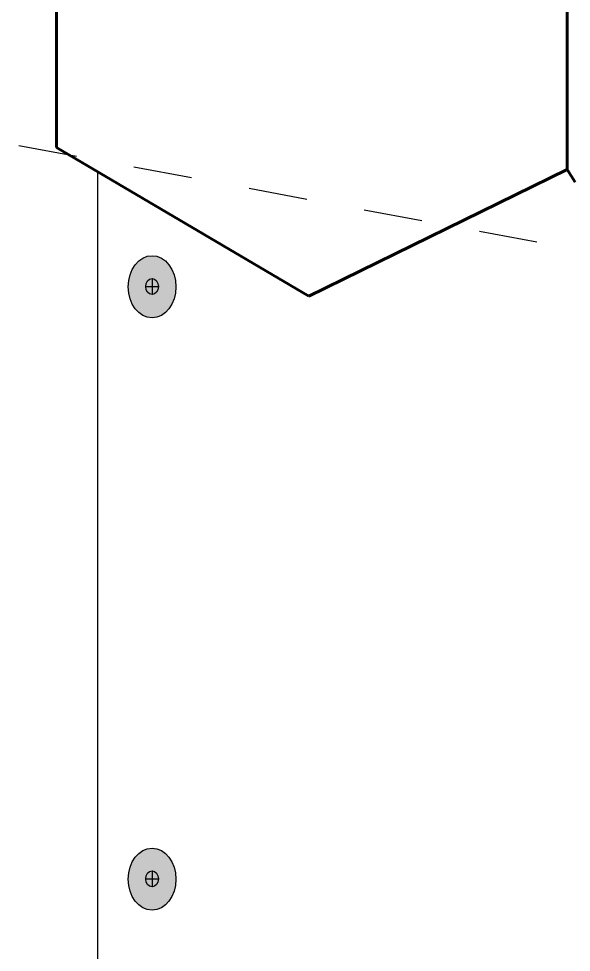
# Model space of a CAD drawing. Extents: x -1279 to 5791, y -3809 to 1769.
# Drawn here: x 992.7 to 1077.7, y -2899.1 to -2755.5 of the extents above; entities that cross this region are included whole.
import ezdxf

# ---------------------------------------------------------------- set-up
doc = ezdxf.new("R2010")
doc.units = 0
doc.header["$MEASUREMENT"] = 0
doc.linetypes.add('AI-Linetype-44', pattern=[18, 9, -9])
doc.layers.add('G-ANNO-TTLB', color=7, linetype='Continuous', lineweight=0)
doc.layers.add('TYVEK', color=7, linetype='Continuous', lineweight=0)

# ---------------------------------------------------------------- blocks, each defined once
blk = doc.blocks.new('Block_110')
at = {"layer": 'TYVEK', "true_color": 0x003b71, "transparency": 33554687}
h = blk.add_hatch(color=156, dxfattribs=at)
h.dxf.hatch_style = 2
edge = h.paths.add_edge_path()
edge.add_ellipse((1013.25, -2796.78), major_axis=(0, 4.78), ratio=0.766948, start_angle=0, end_angle=360)
h = blk.add_hatch(color=156, dxfattribs=at)
h.dxf.hatch_style = 2
edge = h.paths.add_edge_path()
edge.add_ellipse((1013.25, -2887.89), major_axis=(0, 4.78), ratio=0.766948, start_angle=0, end_angle=360)
at = {"layer": 'TYVEK', "color": 18, "lineweight": 25, "true_color": 0x080808}
for p, q in [((1013.25, -2795.51), (1013.25, -2797.98)), ((1012.28, -2796.75), (1014.22, -2796.75)), ((1013.25, -2886.62), (1013.25, -2889.09)), ((1012.28, -2887.86), (1014.22, -2887.86))]:
    blk.add_line(p, q, dxfattribs=at)
at = {"layer": 'TYVEK', "color": 8, "lineweight": 25, "true_color": 0x808080}
for points in [[(1009.07, -2797.11)], [(1012.74, -2801.89)]]:
    blk.add_lwpolyline(points, dxfattribs=at)
at = {"layer": 'TYVEK', "color": 18, "lineweight": 25, "true_color": 0x000000}
for centre in [(1013.25, -2796.78), (1013.25, -2887.89)]:
    blk.add_ellipse(centre, major_axis=(0, 4.78), ratio=0.766948, dxfattribs=at)
at = {"layer": 'TYVEK', "color": 18, "lineweight": 25, "true_color": 0x080808}
for centre in [(1013.25, -2796.75), (1013.25, -2887.86)]:
    blk.add_ellipse(centre, major_axis=(0, 1.23), ratio=0.788846, dxfattribs=at)

msp = doc.modelspace()

# ---------------------------------------------------------------- hatches: boundary and pattern name
at = {"layer": 'G-ANNO-TTLB', "true_color": 0xff00ff, "transparency": 33554687}
h = msp.add_hatch(color=6, dxfattribs=at)
edge = h.paths.add_edge_path()
edge.add_spline(control_points=[(1773.02, -3692.6), (1773.02, -3692.6), (-1156.5, -3692.6), (-1156.5, -3692.6), (-1156.5, -3692.6), (-1156.5, -1235.6), (-1156.5, -1235.6), (-1156.5, -1235.6), (1773.02, -1235.6), (1773.02, -1235.6), (1773.02, -1235.6), (1773.02, -3692.6), (1773.02, -3692.6)], knot_values=[0, 0, 0, 0, 1, 1, 1, 2, 2, 2, 3, 3, 3, 4, 4, 4, 4], degree=3, periodic=0)
edge = h.paths.add_edge_path()
edge.add_spline(control_points=[(-1147.5, -1244.6), (-1147.5, -1244.6), (-1147.5, -3683.6), (-1147.5, -3683.6), (-1147.5, -3683.6), (1764.02, -3683.6), (1764.02, -3683.6), (1764.02, -3683.6), (1764.02, -1244.6), (1764.02, -1244.6), (1764.02, -1244.6), (-1147.5, -1244.6), (-1147.5, -1244.6)], knot_values=[0, 0, 0, 0, 1, 1, 1, 2, 2, 2, 3, 3, 3, 4, 4, 4, 4], degree=3, periodic=0)
edge.add_line((-1147.5, -1244.6), (-1147.5, -1244.6))

# ---------------------------------------------------------------- linework, layer by layer
at = {"layer": 'G-ANNO-TTLB'}
for points in [[(1773.02, -3692.6), (1773.02, -3692.6), (-1156.5, -3692.6), (-1156.5, -3692.6), (-1156.5, -3692.6), (-1156.5, -1235.6), (-1156.5, -1235.6), (-1156.5, -1235.6), (1773.02, -1235.6), (1773.02, -1235.6), (1773.02, -1235.6), (1773.02, -3692.6), (1773.02, -3692.6)], [(-1147.5, -1244.6), (-1147.5, -1244.6), (-1147.5, -3683.6), (-1147.5, -3683.6), (-1147.5, -3683.6), (1764.02, -3683.6), (1764.02, -3683.6), (1764.02, -3683.6), (1764.02, -1244.6), (1764.02, -1244.6), (1764.02, -1244.6), (-1147.5, -1244.6), (-1147.5, -1244.6)]]:
    msp.add_open_spline(points, degree=3, knots=[0, 0, 0, 0, 1, 1, 1, 2, 2, 2, 3, 3, 3, 4, 4, 4, 4], dxfattribs=at)
at = {"layer": 'TYVEK', "color": 18, "lineweight": 60, "true_color": 0x000000}
for p, q in [((998.56, -2775.38), (998.47, -2598.74)), ((1077.06, -2778.74), (1077.06, -2735.25)), ((998.56, -2775.38), (1037.32, -2798.24)), ((1037.32, -2798.24), (1077.06, -2778.74)), ((1078.3, -2780.68), (1077.06, -2778.74))]:
    msp.add_line(p, q, dxfattribs=at)
at = {"layer": 'TYVEK', "color": 18, "linetype": 'AI-Linetype-44', "lineweight": 25, "true_color": 0x000000}
msp.add_line((1143.19, -2803.09), (901.8, -2758.18), dxfattribs=at)
at = {"layer": 'TYVEK', "color": 18, "lineweight": 25, "true_color": 0x000000}
msp.add_line((1004.85, -2779.09), (1004.85, -2903.41), dxfattribs=at)

# ---------------------------------------------------------------- block references
at = {"layer": 'TYVEK'}
msp.add_blockref('Block_110', (0, 0), dxfattribs=at)

doc.saveas('drawing.dxf')
